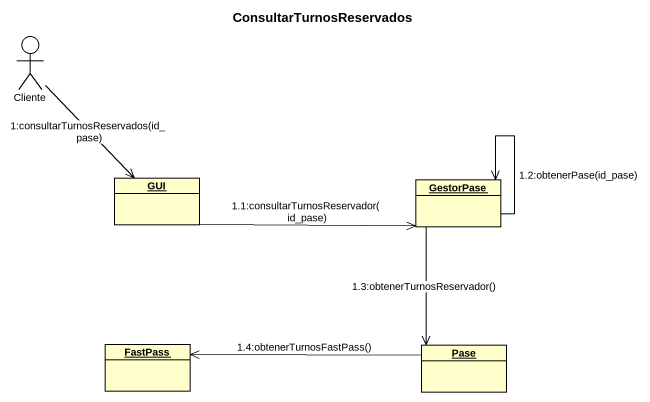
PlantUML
@startuml
title ConsultarTurnosReservados
allowmixing
hide circle
hide empty members
actor Cliente
object GUI
object GestorPase
object FastPass
object Pase
Cliente --> GUI : 1:consultarTurnosReservados(id_pase)
GUI -right-> GestorPase : 1.1:consultarTurnosReservador(id_pase)
GestorPase --> GestorPase : 1.2:obtenerPase(id_pase)
GestorPase --> Pase : 1.3:obtenerTurnosReservador()
Pase -left-> FastPass : 1.4:obtenerTurnosFastPass()
@enduml
